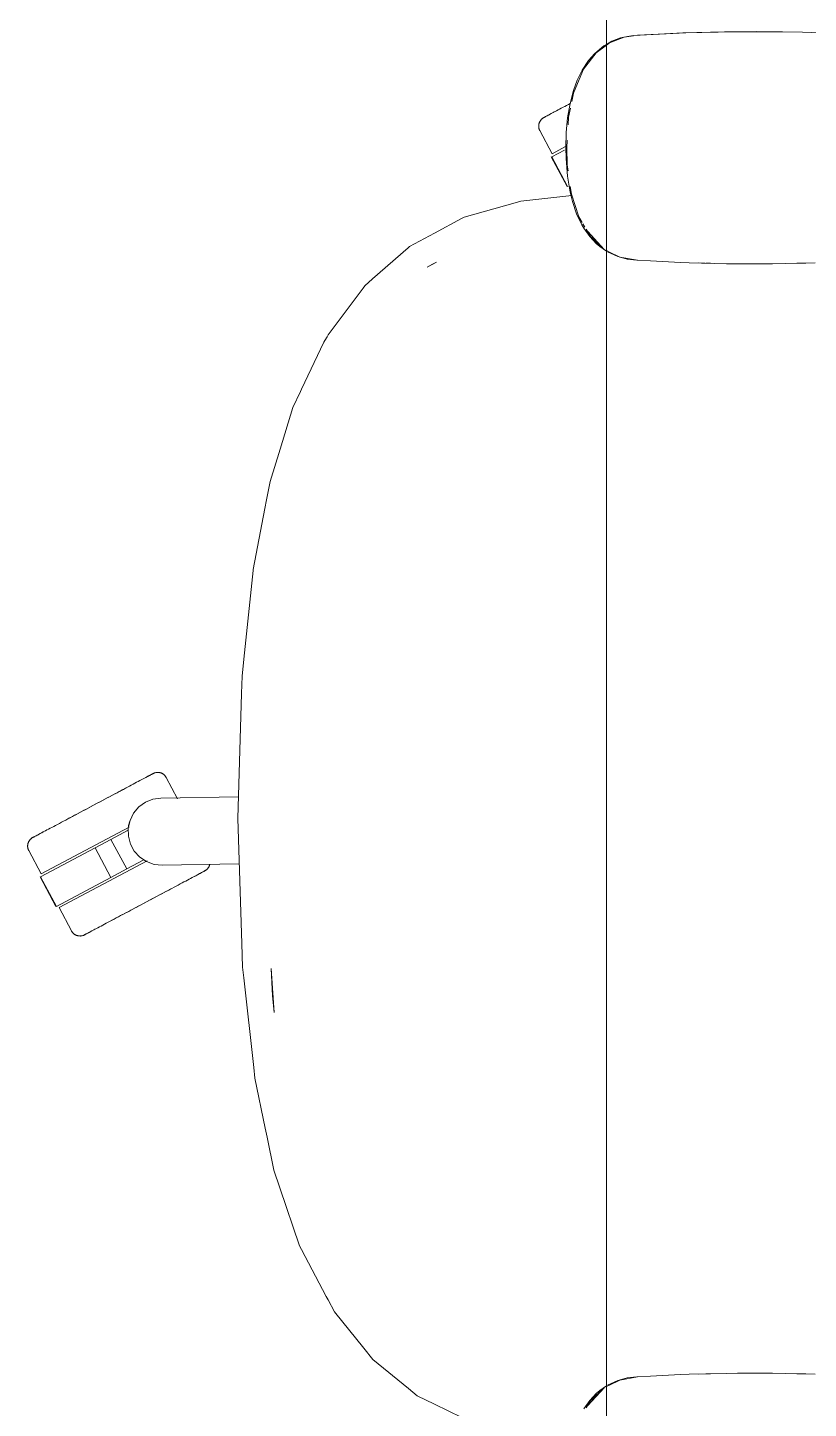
# Model space of a CAD drawing. Header units: millimetres. Extents: x 155920 to 295199, y -4084 to 97293.
# Drawn here: x 160011 to 160337, y 31577 to 32154 of the extents above; entities that cross this region are included whole.
import ezdxf

# ---------------------------------------------------------------- set-up
doc = ezdxf.new("R2010")
doc.units = ezdxf.units.MM
doc.header["$MEASUREMENT"] = 0
doc.layers.add('G-IMPT', color=8, linetype='CONTINUOUS', lineweight=9)
doc.layers.add('I-FURN', color=8, linetype='CONTINUOUS', lineweight=9)

msp = doc.modelspace()

# ---------------------------------------------------------------- linework, layer by layer
at = {"layer": 'G-IMPT'}
for p, q in [((160259.74, 32149.7), (160253.54, 32147.29)), ((160254.57, 32147.96), (160258.21, 32149.35)), ((160259.56, 32149.72), (160258.21, 32149.35)), ((160259.56, 32149.72), (160261.95, 32150.16)), ((160259.74, 32149.7), (160263.58, 32150.28)), ((160263.6, 32150.42), (160261.95, 32150.16)), ((160285.38, 32151.5), (160263.6, 32150.42)), ((160284.18, 32151.46), (160263.6, 32150.42)), ((160263.6, 32150.42), (160265.21, 32150.53)), ((160285.38, 32151.5), (160265.21, 32150.53)), ((160305.57, 32151.97), (160284.18, 32151.46)), ((160295.74, 32151.81), (160284.18, 32151.46)), ((160284.18, 32151.46), (160285.38, 32151.5)), ((160305.57, 32151.97), (160285.38, 32151.5)), ((160295.74, 32151.81), (160314.96, 32152.01)), ((160305.57, 32151.97), (160295.74, 32151.81)), ((160325.76, 32151.92), (160295.74, 32151.81)), ((160303.53, 32151.95), (160301.62, 32151.88)), ((160305.57, 32151.93), (160303.53, 32151.95)), ((160325.76, 32151.92), (160305.57, 32151.97)), ((160325.76, 32151.92), (160314.96, 32152.01)), ((160325.76, 32151.92), (160334.17, 32151.76)), ((160345.93, 32151.37), (160334.17, 32151.76)), ((160251.14, 32146), (160247.4, 32142.92)), ((160252.33, 32146.39), (160247.92, 32143.12)), ((160252.33, 32146.68), (160251.14, 32146)), ((160254.57, 32147.96), (160252.33, 32146.68)), ((160253.54, 32147.29), (160252.33, 32146.39)), ((160242.08, 32135.84), (160244.73, 32139.89)), ((160247.92, 32143.12), (160242.7, 32136.33)), ((160244.73, 32139.89), (160247.4, 32142.92)), ((160238.51, 32127.43), (160240.09, 32131.76)), ((160238.53, 32126.32), (160240.86, 32131.94)), ((160242.08, 32135.84), (160240.09, 32131.76)), ((160242.7, 32136.33), (160240.86, 32131.94)), ((160238.51, 32127.43), (160237.08, 32121.95)), ((160238.53, 32126.32), (160237.82, 32122.85)), ((160236.08, 32116.02), (160237.08, 32121.95)), ((160236.08, 32116.02), (160235.51, 32109.87)), ((160236.49, 32116.35), (160236.3, 32113.15)), ((160237.26, 32120.1), (160236.49, 32116.35)), ((160235.33, 32103.53), (160235.51, 32109.87)), ((160235.42, 32099.02), (160235.33, 32103.53)), ((160235.9, 32106.64), (160235.71, 32103.53)), ((160235.94, 32096.36), (160235.71, 32103.53)), ((160235.42, 32099.02), (160236, 32091.71)), ((160235.94, 32096.36), (160236.28, 32093.93)), ((160237.11, 32084.94), (160236, 32091.71)), ((160237.2, 32087.4), (160237.66, 32084.1)), ((160214.24, 32080.55), (160192.9, 32074.54)), ((160214.24, 32080.55), (160216.5, 32081.18)), ((160237.78, 32083.6), (160216.5, 32081.18)), ((160238.09, 32081.02), (160237.11, 32084.94)), ((160237.66, 32084.1), (160240.69, 32074.71)), ((160238.09, 32081.02), (160239.83, 32075.93)), ((160192.9, 32074.54), (160191.79, 32073.95)), ((160239.83, 32075.93), (160242.04, 32071.29)), ((160240.69, 32074.71), (160242.16, 32072.26)), ((160191.79, 32073.95), (160180.55, 32067.93)), ((160242.04, 32071.29), (160242.84, 32069.92)), ((160242.44, 32071.79), (160243.3, 32070.35)), ((160245.29, 32066.46), (160242.84, 32069.92)), ((160243.77, 32069.56), (160245.66, 32066.41)), ((160244.46, 32068.5), (160245.74, 32067.03)), ((160244.46, 32068.5), (160251.37, 32061.11)), ((160180.55, 32067.93), (160170.11, 32062.35)), ((160248.15, 32063.42), (160245.29, 32066.46)), ((160245.66, 32066.41), (160251.37, 32061.11)), ((160246.29, 32066.39), (160248.95, 32063.34)), ((160248.15, 32063.42), (160249.47, 32062.28)), ((160251.37, 32061.11), (160248.95, 32063.34)), ((160154.66, 32048.75), (160169.45, 32061.76)), ((160169.45, 32061.76), (160170.11, 32062.35)), ((160252.33, 32060.33), (160249.47, 32062.28)), ((160253.6, 32060), (160252.33, 32060.63)), ((160252.69, 32060.08), (160257.02, 32058.1)), ((160253.6, 32060), (160257.86, 32057.9)), ((160260.97, 32057.03), (160257.02, 32058.1)), ((160257.86, 32057.9), (160265.21, 32056.53)), ((160264.98, 32056.53), (160260.97, 32057.03)), ((160177.41, 32053.74), (160181.3, 32055.7)), ((160177.41, 32053.74), (160179.71, 32054.92)), ((160179.71, 32054.92), (160181.3, 32055.7)), ((160270.65, 32056.25), (160264.98, 32056.53)), ((160270.65, 32056.25), (160283.21, 32055.63)), ((160286.75, 32055.51), (160283.21, 32055.63)), ((160302.42, 32055.13), (160286.75, 32055.51)), ((160290.8, 32055.42), (160293.48, 32055.3)), ((160295.7, 32055.3), (160293.85, 32055.3)), ((160302.42, 32055.13), (160306.93, 32055.08)), ((160306.93, 32055.08), (160321.65, 32055.08)), ((160327.12, 32055.16), (160321.65, 32055.08)), ((160327.12, 32055.16), (160339.42, 32055.45)), ((160333.89, 32055.29), (160331.77, 32055.29)), ((160335.55, 32055.37), (160333.89, 32055.29)), ((160150.68, 32044.91), (160151.4, 32045.88)), ((160154.66, 32048.75), (160151.4, 32045.88)), ((160136.11, 32025.41), (160150.68, 32044.91)), ((160134.28, 32022.35), (160125.02, 32002.71)), ((160134.28, 32022.35), (160134.71, 32023.06)), ((160135.65, 32024.64), (160134.71, 32023.06)), ((160136.11, 32025.41), (160135.65, 32024.64)), ((160121.4, 31995.03), (160124.59, 32001.79)), ((160125.02, 32002.71), (160124.59, 32001.79)), ((160121.4, 31995.03), (160116.07, 31977.76)), ((160116.07, 31977.76), (160111.88, 31964.15)), ((160111.88, 31964.15), (160110.42, 31956.55)), ((160109.72, 31952.88), (160110.42, 31956.55)), ((160109.72, 31952.88), (160104.85, 31927.51)), ((160104.76, 31927.04), (160100.94, 31890.05)), ((160104.76, 31927.04), (160104.85, 31927.51)), ((160100.94, 31890.05), (160100.21, 31882.98)), ((160099.98, 31875.73), (160100.21, 31882.98)), ((160098.37, 31823.56), (160099.98, 31875.73)), ((160100.07, 31771.38), (160098.37, 31823.56)), ((160100.07, 31771.38), (160100.4, 31761.44)), ((160100.88, 31757.07), (160100.4, 31761.44)), ((160100.88, 31757.07), (160105.01, 31719.62)), ((160112.28, 31760.9), (160113.52, 31742.62)), ((160112.28, 31760.9), (160112.91, 31749.57)), ((160113.52, 31742.62), (160112.91, 31749.57)), ((160105.49, 31715.2), (160105.01, 31719.62)), ((160109.84, 31694.26), (160105.49, 31715.2)), ((160109.84, 31694.26), (160110.61, 31690.58)), ((160110.61, 31690.58), (160113.48, 31676.76)), ((160115.99, 31669.32), (160113.48, 31676.76)), ((160115.99, 31669.32), (160124.14, 31645.23)), ((160125.02, 31643.57), (160124.14, 31645.23)), ((160135.31, 31624.06), (160125.02, 31643.57)), ((160135.31, 31624.06), (160136.04, 31622.69)), ((160138.75, 31617.56), (160136.04, 31622.69)), ((160138.75, 31617.56), (160150.96, 31602.42)), ((160154.72, 31597.76), (160150.96, 31602.42)), ((160169.67, 31585.59), (160154.72, 31597.76)), ((160260.97, 31590.03), (160257.02, 31588.96)), ((160257.86, 31589.15), (160265.21, 31590.52)), ((160264.98, 31590.52), (160260.97, 31590.03)), ((160270.65, 31590.81), (160264.98, 31590.52)), ((160270.65, 31590.81), (160283.21, 31591.42)), ((160286.75, 31591.55), (160283.21, 31591.42)), ((160302.42, 31591.93), (160286.75, 31591.55)), ((160290.8, 31591.63), (160293.48, 31591.75)), ((160295.7, 31591.75), (160293.85, 31591.75)), ((160302.42, 31591.93), (160306.93, 31591.98)), ((160306.93, 31591.98), (160321.65, 31591.97)), ((160327.12, 31591.9), (160321.65, 31591.97)), ((160327.12, 31591.9), (160339.42, 31591.6)), ((160333.89, 31591.76), (160331.77, 31591.76)), ((160335.55, 31591.68), (160333.89, 31591.76)), ((160169.67, 31585.59), (160173.32, 31582.62)), ((160244.46, 31578.56), (160251.37, 31585.95)), ((160245.66, 31580.64), (160251.37, 31585.95)), ((160248.15, 31583.63), (160249.47, 31584.77)), ((160251.37, 31585.95), (160248.95, 31583.72)), ((160252.33, 31586.72), (160249.47, 31584.77)), ((160253.6, 31587.05), (160252.33, 31586.43)), ((160252.69, 31586.97), (160257.02, 31588.96)), ((160253.6, 31587.05), (160257.86, 31589.15)), ((160173.32, 31582.62), (160180.48, 31579.09)), ((160191.95, 31573.45), (160180.48, 31579.09)), ((160245.29, 31580.59), (160242.84, 31577.13)), ((160243.77, 31577.49), (160245.66, 31580.64)), ((160244.46, 31578.56), (160245.74, 31580.03)), ((160248.15, 31583.63), (160245.29, 31580.59)), ((160246.29, 31580.66), (160248.95, 31583.72))]:
    msp.add_line(p, q, dxfattribs=at)
at = {"layer": 'I-FURN'}
for p, q in [((160252.33, 31029.33), (160252.33, 32629.33)), ((160252.33, 32629.33), (160252.33, 31029.33)), ((160234.15, 32120.39), (160233.42, 32120.01)), ((160234.9, 32120.79), (160234.15, 32120.39)), ((160235.67, 32121.2), (160234.9, 32120.79)), ((160236.47, 32121.63), (160235.67, 32121.2)), ((160237.3, 32122.07), (160236.47, 32121.63)), ((160224.43, 32114.4), (160224.51, 32114.54)), ((160224.51, 32114.54), (160224.59, 32114.68)), ((160224.59, 32114.68), (160224.68, 32114.82)), ((160224.68, 32114.82), (160224.77, 32114.95)), ((160224.77, 32114.95), (160224.87, 32115.08)), ((160224.87, 32115.08), (160224.97, 32115.2)), ((160224.97, 32115.2), (160225.08, 32115.32)), ((160225.08, 32115.32), (160225.19, 32115.44)), ((160225.19, 32115.44), (160225.31, 32115.55)), ((160225.31, 32115.55), (160225.43, 32115.65)), ((160225.43, 32115.65), (160225.55, 32115.75)), ((160225.55, 32115.75), (160225.68, 32115.85)), ((160225.68, 32115.85), (160225.81, 32115.94)), ((160225.81, 32115.94), (160225.95, 32116.03)), ((160225.95, 32116.03), (160226.09, 32116.11)), ((160226.09, 32116.11), (160226.13, 32116.13)), ((160226.18, 32116.15), (160226.13, 32116.13)), ((160226.13, 32116.13), (160226.15, 32116.14)), ((160226.13, 32116.13), (160226.13, 32116.13)), ((160226.15, 32116.14), (160226.21, 32116.17)), ((160226.26, 32116.2), (160226.18, 32116.15)), ((160226.21, 32116.17), (160226.31, 32116.22)), ((160226.38, 32116.26), (160226.26, 32116.2)), ((160226.31, 32116.22), (160226.45, 32116.3)), ((160226.54, 32116.35), (160226.38, 32116.26)), ((160226.45, 32116.3), (160226.63, 32116.39)), ((160226.74, 32116.45), (160226.54, 32116.35)), ((160226.63, 32116.39), (160226.85, 32116.51)), ((160226.98, 32116.58), (160226.74, 32116.45)), ((160226.85, 32116.51), (160227.11, 32116.65)), ((160227.26, 32116.73), (160226.98, 32116.58)), ((160227.11, 32116.65), (160227.41, 32116.81)), ((160227.58, 32116.9), (160227.26, 32116.73)), ((160227.41, 32116.81), (160227.74, 32116.98)), ((160227.94, 32117.09), (160227.58, 32116.9)), ((160227.74, 32116.98), (160228.11, 32117.18)), ((160228.33, 32117.3), (160227.94, 32117.09)), ((160228.11, 32117.18), (160228.52, 32117.4)), ((160228.76, 32117.53), (160228.33, 32117.3)), ((160228.52, 32117.4), (160228.97, 32117.64)), ((160229.23, 32117.77), (160228.76, 32117.53)), ((160228.97, 32117.64), (160229.45, 32117.89)), ((160229.73, 32118.04), (160229.23, 32117.77)), ((160229.45, 32117.89), (160229.97, 32118.17)), ((160230.26, 32118.32), (160229.73, 32118.04)), ((160229.97, 32118.17), (160230.52, 32118.46)), ((160230.83, 32118.63), (160230.26, 32118.32)), ((160230.52, 32118.46), (160231.1, 32118.77)), ((160231.43, 32118.95), (160230.83, 32118.63)), ((160232.07, 32119.28), (160231.43, 32118.95)), ((160232.73, 32119.64), (160232.07, 32119.28)), ((160233.42, 32120.01), (160232.73, 32119.64)), ((160223.99, 32112.69), (160224, 32112.86)), ((160223.99, 32112.53), (160223.99, 32112.69)), ((160224, 32112.37), (160223.99, 32112.53)), ((160224, 32112.86), (160224.02, 32113.02)), ((160224.01, 32112.21), (160224, 32112.37)), ((160224.02, 32112.05), (160224.01, 32112.21)), ((160224.02, 32113.02), (160224.04, 32113.18)), ((160224.05, 32111.89), (160224.02, 32112.05)), ((160224.04, 32113.18), (160224.06, 32113.34)), ((160224.08, 32111.73), (160224.05, 32111.89)), ((160224.06, 32113.34), (160224.1, 32113.49)), ((160224.11, 32111.58), (160224.08, 32111.73)), ((160224.1, 32113.49), (160224.14, 32113.65)), ((160224.16, 32111.42), (160224.11, 32111.58)), ((160224.14, 32113.65), (160224.18, 32113.8)), ((160224.21, 32111.27), (160224.16, 32111.42)), ((160224.18, 32113.8), (160224.24, 32113.96)), ((160224.26, 32111.12), (160224.21, 32111.27)), ((160224.24, 32113.96), (160224.3, 32114.11)), ((160224.32, 32110.97), (160224.26, 32111.12)), ((160224.3, 32114.11), (160224.36, 32114.25)), ((160224.39, 32110.82), (160224.32, 32110.97)), ((160224.36, 32114.25), (160224.43, 32114.4)), ((160224.46, 32110.68), (160224.39, 32110.82)), ((160224.46, 32110.68), (160229.61, 32100.99)), ((160229.61, 32100.99), (160235.24, 32103.98)), ((160229.26, 32099.67), (160235.83, 32087.31)), ((160229.43, 32099.76), (160234.72, 32102.57)), ((160236, 32087.4), (160229.43, 32099.76)), ((160236.1, 32087.45), (160236, 32087.4)), ((160054.69, 31837.87), (160053.92, 31837.46)), ((160055.42, 31838.26), (160054.69, 31837.87)), ((160056.13, 31838.64), (160055.42, 31838.26)), ((160056.81, 31839), (160056.13, 31838.64)), ((160057.45, 31839.34), (160056.81, 31839)), ((160058.07, 31839.67), (160057.45, 31839.34)), ((160058.65, 31839.98), (160058.07, 31839.67)), ((160058.34, 31839.81), (160058.91, 31840.12)), ((160059.21, 31840.27), (160058.65, 31839.98)), ((160058.91, 31840.12), (160059.45, 31840.4)), ((160059.72, 31840.55), (160059.21, 31840.27)), ((160059.45, 31840.4), (160059.95, 31840.67)), ((160060.2, 31840.8), (160059.72, 31840.55)), ((160059.95, 31840.67), (160060.41, 31840.91)), ((160060.65, 31841.04), (160060.2, 31840.8)), ((160060.41, 31840.91), (160060.84, 31841.14)), ((160061.06, 31841.26), (160060.65, 31841.04)), ((160060.84, 31841.14), (160061.24, 31841.35)), ((160061.43, 31841.46), (160061.06, 31841.26)), ((160061.24, 31841.35), (160061.59, 31841.54)), ((160061.77, 31841.63), (160061.43, 31841.46)), ((160061.59, 31841.54), (160061.91, 31841.71)), ((160062.07, 31841.79), (160061.77, 31841.63)), ((160061.91, 31841.71), (160062.19, 31841.86)), ((160062.32, 31841.93), (160062.07, 31841.79)), ((160062.19, 31841.86), (160062.43, 31841.99)), ((160062.54, 31842.05), (160062.32, 31841.93)), ((160062.43, 31841.99), (160062.63, 31842.09)), ((160062.72, 31842.14), (160062.54, 31842.05)), ((160062.63, 31842.09), (160062.79, 31842.18)), ((160062.86, 31842.22), (160062.72, 31842.14)), ((160062.79, 31842.18), (160062.92, 31842.24)), ((160062.96, 31842.27), (160062.86, 31842.22)), ((160062.92, 31842.24), (160063, 31842.29)), ((160063.02, 31842.3), (160062.96, 31842.27)), ((160063, 31842.29), (160063.04, 31842.31)), ((160063.04, 31842.31), (160063.02, 31842.3)), ((160063.04, 31842.31), (160063.19, 31842.39)), ((160063.04, 31842.31), (160063.04, 31842.31)), ((160063.19, 31842.39), (160063.34, 31842.45)), ((160063.34, 31842.45), (160063.48, 31842.51)), ((160063.48, 31842.51), (160063.64, 31842.57)), ((160063.64, 31842.57), (160063.79, 31842.62)), ((160063.79, 31842.62), (160063.94, 31842.66)), ((160063.94, 31842.66), (160064.1, 31842.7)), ((160064.1, 31842.7), (160064.26, 31842.73)), ((160064.26, 31842.73), (160064.42, 31842.75)), ((160064.42, 31842.75), (160064.58, 31842.77)), ((160064.58, 31842.77), (160064.74, 31842.78)), ((160064.74, 31842.78), (160064.9, 31842.78)), ((160064.9, 31842.78), (160065.06, 31842.78)), ((160065.06, 31842.78), (160065.22, 31842.77)), ((160065.22, 31842.77), (160065.38, 31842.76)), ((160065.38, 31842.76), (160065.54, 31842.74)), ((160065.54, 31842.74), (160065.7, 31842.71)), ((160065.7, 31842.71), (160065.86, 31842.68)), ((160065.86, 31842.68), (160066.02, 31842.64)), ((160066.02, 31842.64), (160066.17, 31842.59)), ((160066.17, 31842.59), (160066.32, 31842.54)), ((160066.32, 31842.54), (160066.47, 31842.48)), ((160066.47, 31842.48), (160066.62, 31842.42)), ((160066.62, 31842.42), (160066.77, 31842.35)), ((160066.77, 31842.35), (160066.91, 31842.27)), ((160066.91, 31842.27), (160067.05, 31842.19)), ((160067.05, 31842.19), (160067.18, 31842.1)), ((160067.18, 31842.1), (160067.32, 31842.01)), ((160067.32, 31842.01), (160067.44, 31841.91)), ((160067.44, 31841.91), (160067.57, 31841.81)), ((160067.57, 31841.81), (160067.69, 31841.7)), ((160067.69, 31841.7), (160067.8, 31841.59)), ((160067.8, 31841.59), (160067.91, 31841.47)), ((160067.91, 31841.47), (160068.02, 31841.35)), ((160068.02, 31841.35), (160068.12, 31841.22)), ((160068.12, 31841.22), (160068.22, 31841.09)), ((160068.22, 31841.09), (160068.31, 31840.96)), ((160068.31, 31840.96), (160068.39, 31840.83)), ((160068.39, 31840.83), (160068.47, 31840.69)), ((160068.47, 31840.69), (160068.5, 31840.65)), ((160073.2, 31831.81), (160068.5, 31840.65)), ((160044.15, 31832.26), (160043.17, 31831.74)), ((160043.62, 31831.98), (160044.59, 31832.5)), ((160045.11, 31832.78), (160044.15, 31832.26)), ((160044.59, 31832.5), (160045.56, 31833.01)), ((160046.07, 31833.29), (160045.11, 31832.78)), ((160045.56, 31833.01), (160046.51, 31833.52)), ((160047.02, 31833.79), (160046.07, 31833.29)), ((160046.51, 31833.52), (160047.45, 31834.02)), ((160047.95, 31834.29), (160047.02, 31833.79)), ((160047.45, 31834.02), (160048.37, 31834.51)), ((160048.86, 31834.77), (160047.95, 31834.29)), ((160048.37, 31834.51), (160049.27, 31834.99)), ((160049.76, 31835.25), (160048.86, 31834.77)), ((160049.27, 31834.99), (160050.16, 31835.46)), ((160050.63, 31835.71), (160049.76, 31835.25)), ((160050.16, 31835.46), (160051.03, 31835.92)), ((160051.49, 31836.17), (160050.63, 31835.71)), ((160051.03, 31835.92), (160051.88, 31836.37)), ((160052.32, 31836.61), (160051.49, 31836.17)), ((160053.14, 31837.04), (160052.32, 31836.61)), ((160053.92, 31837.46), (160053.14, 31837.04)), ((160062.97, 31831.56), (160066.31, 31832.02)), ((160066.31, 31832.02), (160098.65, 31832.59)), ((160033.18, 31826.43), (160032.2, 31825.91)), ((160032.65, 31826.15), (160033.63, 31826.68)), ((160034.17, 31826.96), (160033.18, 31826.43)), ((160033.63, 31826.68), (160034.63, 31827.2)), ((160035.17, 31827.49), (160034.17, 31826.96)), ((160034.63, 31827.2), (160035.63, 31827.74)), ((160036.17, 31828.02), (160035.17, 31827.49)), ((160035.63, 31827.74), (160036.63, 31828.27)), ((160037.17, 31828.56), (160036.17, 31828.02)), ((160036.63, 31828.27), (160037.64, 31828.8)), ((160038.18, 31829.09), (160037.17, 31828.56)), ((160037.64, 31828.8), (160038.64, 31829.34)), ((160039.18, 31829.63), (160038.18, 31829.09)), ((160038.64, 31829.34), (160039.65, 31829.87)), ((160040.19, 31830.16), (160039.18, 31829.63)), ((160039.65, 31829.87), (160040.65, 31830.4)), ((160041.19, 31830.69), (160040.19, 31830.16)), ((160040.65, 31830.4), (160041.64, 31830.93)), ((160042.18, 31831.22), (160041.19, 31830.69)), ((160041.64, 31830.93), (160042.64, 31831.46)), ((160043.17, 31831.74), (160042.18, 31831.22)), ((160042.64, 31831.46), (160043.62, 31831.98)), ((160054.9, 31825.78), (160057.09, 31828.34)), ((160057.09, 31828.34), (160059.83, 31830.31)), ((160059.83, 31830.31), (160062.97, 31831.56)), ((160022.31, 31820.66), (160021.54, 31820.24)), ((160023.11, 31821.08), (160022.31, 31820.66)), ((160023.94, 31821.52), (160023.11, 31821.08)), ((160024.79, 31821.97), (160023.94, 31821.52)), ((160025.65, 31822.43), (160024.79, 31821.97)), ((160026.54, 31822.9), (160025.65, 31822.43)), ((160027.45, 31823.39), (160026.54, 31822.9)), ((160026.96, 31823.12), (160027.87, 31823.61)), ((160028.37, 31823.88), (160027.45, 31823.39)), ((160027.87, 31823.61), (160028.8, 31824.1)), ((160029.31, 31824.37), (160028.37, 31823.88)), ((160028.8, 31824.1), (160029.74, 31824.61)), ((160030.26, 31824.88), (160029.31, 31824.37)), ((160029.74, 31824.61), (160030.7, 31825.12)), ((160031.22, 31825.39), (160030.26, 31824.88)), ((160030.7, 31825.12), (160031.67, 31825.63)), ((160032.2, 31825.91), (160031.22, 31825.39)), ((160031.67, 31825.63), (160032.65, 31826.15)), ((160052.63, 31819.48), (160053.38, 31822.77)), ((160053.38, 31822.77), (160054.9, 31825.78)), ((160011.61, 31814.65), (160011.72, 31814.77)), ((160011.72, 31814.77), (160011.83, 31814.89)), ((160011.83, 31814.89), (160011.95, 31815)), ((160011.95, 31815), (160012.07, 31815.11)), ((160012.07, 31815.11), (160012.19, 31815.21)), ((160012.19, 31815.21), (160012.32, 31815.3)), ((160012.32, 31815.3), (160012.46, 31815.4)), ((160012.46, 31815.4), (160012.59, 31815.48)), ((160012.59, 31815.48), (160012.73, 31815.56)), ((160012.73, 31815.56), (160012.77, 31815.58)), ((160012.77, 31815.58), (160012.79, 31815.59)), ((160012.78, 31815.58), (160012.77, 31815.58)), ((160012.82, 31815.61), (160012.78, 31815.58)), ((160012.79, 31815.59), (160012.85, 31815.62)), ((160012.9, 31815.65), (160012.82, 31815.61)), ((160012.85, 31815.62), (160012.95, 31815.68)), ((160013.02, 31815.72), (160012.9, 31815.65)), ((160012.95, 31815.68), (160013.09, 31815.75)), ((160013.18, 31815.8), (160013.02, 31815.72)), ((160013.09, 31815.75), (160013.27, 31815.85)), ((160013.38, 31815.91), (160013.18, 31815.8)), ((160013.27, 31815.85), (160013.49, 31815.96)), ((160013.63, 31816.04), (160013.38, 31815.91)), ((160013.49, 31815.96), (160013.75, 31816.1)), ((160013.9, 31816.19), (160013.63, 31816.04)), ((160013.75, 31816.1), (160014.05, 31816.26)), ((160014.22, 31816.35), (160013.9, 31816.19)), ((160014.05, 31816.26), (160014.38, 31816.44)), ((160014.58, 31816.54), (160014.22, 31816.35)), ((160014.38, 31816.44), (160014.75, 31816.64)), ((160014.97, 31816.75), (160014.58, 31816.54)), ((160014.75, 31816.64), (160015.16, 31816.85)), ((160015.4, 31816.98), (160014.97, 31816.75)), ((160015.16, 31816.85), (160015.61, 31817.09)), ((160015.87, 31817.23), (160015.4, 31816.98)), ((160015.61, 31817.09), (160016.09, 31817.35)), ((160016.37, 31817.49), (160015.87, 31817.23)), ((160016.09, 31817.35), (160016.61, 31817.62)), ((160016.25, 31800.45), (160052.97, 31819.97)), ((160016.9, 31817.78), (160016.37, 31817.49)), ((160016.61, 31817.62), (160017.16, 31817.92)), ((160017.47, 31818.08), (160016.9, 31817.78)), ((160017.16, 31817.92), (160017.75, 31818.23)), ((160018.07, 31818.4), (160017.47, 31818.08)), ((160018.71, 31818.74), (160018.07, 31818.4)), ((160019.37, 31819.09), (160018.71, 31818.74)), ((160020.07, 31819.46), (160019.37, 31819.09)), ((160020.79, 31819.84), (160020.07, 31819.46)), ((160021.54, 31820.24), (160020.79, 31819.84)), ((160038.78, 31811.29), (160045.42, 31814.82)), ((160045.42, 31814.82), (160052.56, 31818.62)), ((160051.99, 31802.46), (160045.42, 31814.82)), ((160052.69, 31816.1), (160052.63, 31819.48)), ((160053.56, 31812.84), (160052.69, 31816.1)), ((160010.63, 31812.15), (160010.64, 31812.31)), ((160010.63, 31811.99), (160010.63, 31812.15)), ((160010.64, 31811.83), (160010.63, 31811.99)), ((160010.64, 31812.31), (160010.66, 31812.47)), ((160010.65, 31811.67), (160010.64, 31811.83)), ((160010.67, 31811.51), (160010.65, 31811.67)), ((160010.66, 31812.47), (160010.68, 31812.63)), ((160010.69, 31811.35), (160010.67, 31811.51)), ((160010.68, 31812.63), (160010.71, 31812.79)), ((160010.72, 31811.19), (160010.69, 31811.35)), ((160010.71, 31812.79), (160010.74, 31812.95)), ((160010.76, 31811.03), (160010.72, 31811.19)), ((160010.74, 31812.95), (160010.78, 31813.1)), ((160010.8, 31810.88), (160010.76, 31811.03)), ((160010.78, 31813.1), (160010.83, 31813.26)), ((160010.85, 31810.72), (160010.8, 31810.88)), ((160010.83, 31813.26), (160010.88, 31813.41)), ((160010.9, 31810.57), (160010.85, 31810.72)), ((160010.88, 31813.41), (160010.94, 31813.56)), ((160010.96, 31810.42), (160010.9, 31810.57)), ((160010.94, 31813.56), (160011, 31813.71)), ((160011.03, 31810.28), (160010.96, 31810.42)), ((160011, 31813.71), (160011.07, 31813.85)), ((160011.1, 31810.13), (160011.03, 31810.28)), ((160011.07, 31813.85), (160011.15, 31814)), ((160011.1, 31810.13), (160016.25, 31800.45)), ((160011.15, 31814), (160011.23, 31814.13)), ((160011.23, 31814.13), (160011.32, 31814.27)), ((160011.32, 31814.27), (160011.41, 31814.4)), ((160011.41, 31814.4), (160011.51, 31814.53)), ((160011.51, 31814.53), (160011.61, 31814.65)), ((160016.07, 31799.21), (160038.78, 31811.29)), ((160045.35, 31798.93), (160038.78, 31811.29)), ((160055.18, 31809.88), (160053.56, 31812.84)), ((160057.46, 31807.4), (160055.18, 31809.88)), ((160023.77, 31786.32), (160060.51, 31805.86)), ((160059.14, 31806.26), (160051.99, 31802.46)), ((160060.27, 31805.53), (160057.46, 31807.4)), ((160063.44, 31804.39), (160060.27, 31805.53)), ((160066.8, 31804.04), (160063.44, 31804.39)), ((160098.99, 31804.6), (160066.8, 31804.04)), ((160086.26, 31803.28), (160086.18, 31803.15)), ((160086.34, 31803.43), (160086.26, 31803.28)), ((160086.41, 31803.57), (160086.34, 31803.43)), ((160086.47, 31803.72), (160086.41, 31803.57)), ((160086.53, 31803.87), (160086.47, 31803.72)), ((160086.58, 31804.02), (160086.53, 31803.87)), ((160086.63, 31804.18), (160086.58, 31804.02)), ((160086.67, 31804.33), (160086.63, 31804.18)), ((160015.9, 31799.12), (160022.47, 31786.76)), ((160022.64, 31786.85), (160016.07, 31799.21)), ((160045.35, 31798.93), (160022.64, 31786.85)), ((160051.99, 31802.46), (160045.35, 31798.93)), ((160075.87, 31797.04), (160076.62, 31797.43)), ((160076.62, 31797.43), (160077.35, 31797.82)), ((160077.35, 31797.82), (160078.04, 31798.19)), ((160078.04, 31798.19), (160078.7, 31798.54)), ((160078.7, 31798.54), (160079.34, 31798.88)), ((160079.34, 31798.88), (160079.94, 31799.2)), ((160080.25, 31799.36), (160079.67, 31799.05)), ((160079.94, 31799.2), (160080.51, 31799.5)), ((160080.8, 31799.66), (160080.25, 31799.36)), ((160080.51, 31799.5), (160081.04, 31799.78)), ((160081.32, 31799.93), (160080.8, 31799.66)), ((160081.04, 31799.78), (160081.54, 31800.05)), ((160081.8, 31800.19), (160081.32, 31799.93)), ((160081.54, 31800.05), (160082.01, 31800.3)), ((160082.25, 31800.42), (160081.8, 31800.19)), ((160082.01, 31800.3), (160082.44, 31800.53)), ((160082.66, 31800.64), (160082.25, 31800.42)), ((160082.44, 31800.53), (160082.83, 31800.74)), ((160083.03, 31800.84), (160082.66, 31800.64)), ((160082.83, 31800.74), (160083.19, 31800.93)), ((160083.36, 31801.02), (160083.03, 31800.84)), ((160083.19, 31800.93), (160083.51, 31801.09)), ((160083.66, 31801.18), (160083.36, 31801.02)), ((160083.51, 31801.09), (160083.79, 31801.24)), ((160083.92, 31801.31), (160083.66, 31801.18)), ((160083.79, 31801.24), (160084.03, 31801.37)), ((160084.14, 31801.43), (160083.92, 31801.31)), ((160084.03, 31801.37), (160084.23, 31801.48)), ((160084.32, 31801.53), (160084.14, 31801.43)), ((160084.23, 31801.48), (160084.39, 31801.56)), ((160084.46, 31801.6), (160084.32, 31801.53)), ((160084.39, 31801.56), (160084.51, 31801.63)), ((160084.56, 31801.65), (160084.46, 31801.6)), ((160084.51, 31801.63), (160084.59, 31801.67)), ((160084.62, 31801.69), (160084.56, 31801.65)), ((160084.59, 31801.67), (160084.63, 31801.69)), ((160084.64, 31801.7), (160084.62, 31801.69)), ((160084.63, 31801.69), (160084.64, 31801.7)), ((160084.68, 31801.72), (160084.64, 31801.7)), ((160084.82, 31801.8), (160084.68, 31801.72)), ((160084.96, 31801.88), (160084.82, 31801.8)), ((160085.09, 31801.97), (160084.96, 31801.88)), ((160085.22, 31802.07), (160085.09, 31801.97)), ((160085.34, 31802.17), (160085.22, 31802.07)), ((160085.46, 31802.28), (160085.34, 31802.17)), ((160085.58, 31802.39), (160085.46, 31802.28)), ((160085.69, 31802.51), (160085.58, 31802.39)), ((160085.8, 31802.63), (160085.69, 31802.51)), ((160085.9, 31802.75), (160085.8, 31802.63)), ((160086, 31802.88), (160085.9, 31802.75)), ((160086.09, 31803.01), (160086, 31802.88)), ((160086.18, 31803.15), (160086.09, 31803.01)), ((160065.74, 31791.65), (160064.76, 31791.13)), ((160065.21, 31791.37), (160066.19, 31791.89)), ((160066.71, 31792.16), (160065.74, 31791.65)), ((160066.19, 31791.89), (160067.15, 31792.4)), ((160067.67, 31792.67), (160066.71, 31792.16)), ((160067.15, 31792.4), (160068.1, 31792.91)), ((160068.61, 31793.18), (160067.67, 31792.67)), ((160068.1, 31792.91), (160069.04, 31793.4)), ((160069.54, 31793.67), (160068.61, 31793.18)), ((160069.04, 31793.4), (160069.96, 31793.89)), ((160070.46, 31794.16), (160069.54, 31793.67)), ((160069.96, 31793.89), (160070.87, 31794.38)), ((160070.87, 31794.38), (160071.76, 31794.85)), ((160071.76, 31794.85), (160072.63, 31795.31)), ((160072.63, 31795.31), (160073.47, 31795.76)), ((160073.47, 31795.76), (160074.3, 31796.2)), ((160074.3, 31796.2), (160075.1, 31796.62)), ((160075.1, 31796.62), (160075.87, 31797.04)), ((160023.77, 31786.32), (160028.92, 31776.63)), ((160054.24, 31785.54), (160055.23, 31786.06)), ((160055.77, 31786.35), (160054.78, 31785.82)), ((160055.23, 31786.06), (160056.22, 31786.59)), ((160056.76, 31786.88), (160055.77, 31786.35)), ((160056.22, 31786.59), (160057.22, 31787.12)), ((160057.76, 31787.41), (160056.76, 31786.88)), ((160057.22, 31787.12), (160058.23, 31787.65)), ((160058.77, 31787.94), (160057.76, 31787.41)), ((160058.23, 31787.65), (160059.23, 31788.19)), ((160059.77, 31788.48), (160058.77, 31787.94)), ((160059.23, 31788.19), (160060.24, 31788.72)), ((160060.78, 31789.01), (160059.77, 31788.48)), ((160060.24, 31788.72), (160061.24, 31789.26)), ((160061.78, 31789.54), (160060.78, 31789.01)), ((160061.24, 31789.26), (160062.24, 31789.79)), ((160062.78, 31790.08), (160061.78, 31789.54)), ((160062.24, 31789.79), (160063.24, 31790.32)), ((160063.78, 31790.6), (160062.78, 31790.08)), ((160063.24, 31790.32), (160064.23, 31790.85)), ((160064.76, 31791.13), (160063.78, 31790.6)), ((160064.23, 31790.85), (160065.21, 31791.37)), ((160043.49, 31779.82), (160044.27, 31780.23)), ((160044.27, 31780.23), (160045.09, 31780.67)), ((160045.09, 31780.67), (160045.92, 31781.11)), ((160046.38, 31781.35), (160045.53, 31780.9)), ((160045.92, 31781.11), (160046.78, 31781.57)), ((160047.25, 31781.82), (160046.38, 31781.35)), ((160046.78, 31781.57), (160047.66, 31782.03)), ((160048.14, 31782.29), (160047.25, 31781.82)), ((160047.66, 31782.03), (160048.55, 31782.51)), ((160049.04, 31782.77), (160048.14, 31782.29)), ((160048.55, 31782.51), (160049.46, 31782.99)), ((160049.96, 31783.26), (160049.04, 31782.77)), ((160049.46, 31782.99), (160050.39, 31783.49)), ((160050.9, 31783.76), (160049.96, 31783.26)), ((160050.39, 31783.49), (160051.34, 31783.99)), ((160051.85, 31784.26), (160050.9, 31783.76)), ((160051.34, 31783.99), (160052.3, 31784.5)), ((160052.82, 31784.78), (160051.85, 31784.26)), ((160052.3, 31784.5), (160053.26, 31785.01)), ((160053.79, 31785.3), (160052.82, 31784.78)), ((160053.26, 31785.01), (160054.24, 31785.54)), ((160054.78, 31785.82), (160053.79, 31785.3)), ((160028.94, 31776.59), (160028.92, 31776.63)), ((160029.02, 31776.45), (160028.94, 31776.59)), ((160029.1, 31776.32), (160029.02, 31776.45)), ((160029.19, 31776.18), (160029.1, 31776.32)), ((160029.29, 31776.06), (160029.19, 31776.18)), ((160029.39, 31775.93), (160029.29, 31776.06)), ((160029.5, 31775.81), (160029.39, 31775.93)), ((160029.61, 31775.69), (160029.5, 31775.81)), ((160029.72, 31775.58), (160029.61, 31775.69)), ((160029.84, 31775.47), (160029.72, 31775.58)), ((160029.97, 31775.37), (160029.84, 31775.47)), ((160030.1, 31775.27), (160029.97, 31775.37)), ((160030.23, 31775.18), (160030.1, 31775.27)), ((160030.36, 31775.09), (160030.23, 31775.18)), ((160030.5, 31775.01), (160030.36, 31775.09)), ((160030.64, 31774.93), (160030.5, 31775.01)), ((160030.79, 31774.86), (160030.64, 31774.93)), ((160030.94, 31774.8), (160030.79, 31774.86)), ((160031.09, 31774.74), (160030.94, 31774.8)), ((160031.24, 31774.69), (160031.09, 31774.74)), ((160031.39, 31774.64), (160031.24, 31774.69)), ((160031.55, 31774.6), (160031.39, 31774.64)), ((160031.71, 31774.57), (160031.55, 31774.6)), ((160031.87, 31774.54), (160031.71, 31774.57)), ((160032.03, 31774.52), (160031.87, 31774.54)), ((160032.19, 31774.5), (160032.03, 31774.52)), ((160032.35, 31774.5), (160032.19, 31774.5)), ((160032.51, 31774.49), (160032.35, 31774.5)), ((160032.67, 31774.5), (160032.51, 31774.49)), ((160032.83, 31774.51), (160032.67, 31774.5)), ((160032.99, 31774.53), (160032.83, 31774.51)), ((160033.15, 31774.55), (160032.99, 31774.53)), ((160033.31, 31774.58), (160033.15, 31774.55)), ((160033.47, 31774.62), (160033.31, 31774.58)), ((160033.62, 31774.66), (160033.47, 31774.62)), ((160033.77, 31774.71), (160033.62, 31774.66)), ((160033.93, 31774.77), (160033.77, 31774.71)), ((160034.08, 31774.83), (160033.93, 31774.77)), ((160034.22, 31774.89), (160034.08, 31774.83)), ((160034.37, 31774.97), (160034.22, 31774.89)), ((160034.41, 31774.99), (160034.37, 31774.97)), ((160034.37, 31774.97), (160034.39, 31774.98)), ((160034.37, 31774.97), (160034.37, 31774.97)), ((160034.39, 31774.98), (160034.45, 31775.01)), ((160034.5, 31775.04), (160034.41, 31774.99)), ((160034.45, 31775.01), (160034.55, 31775.06)), ((160034.62, 31775.1), (160034.5, 31775.04)), ((160034.55, 31775.06), (160034.69, 31775.14)), ((160034.78, 31775.19), (160034.62, 31775.1)), ((160034.69, 31775.14), (160034.87, 31775.23)), ((160034.98, 31775.29), (160034.78, 31775.19)), ((160034.87, 31775.23), (160035.09, 31775.35)), ((160035.22, 31775.42), (160034.98, 31775.29)), ((160035.09, 31775.35), (160035.34, 31775.49)), ((160035.5, 31775.57), (160035.22, 31775.42)), ((160035.34, 31775.49), (160035.64, 31775.64)), ((160035.82, 31775.74), (160035.5, 31775.57)), ((160035.64, 31775.64), (160035.98, 31775.82)), ((160036.17, 31775.93), (160035.82, 31775.74)), ((160035.98, 31775.82), (160036.35, 31776.02)), ((160036.57, 31776.14), (160036.17, 31775.93)), ((160036.35, 31776.02), (160036.76, 31776.24)), ((160037, 31776.37), (160036.57, 31776.14)), ((160036.76, 31776.24), (160037.21, 31776.48)), ((160037.46, 31776.61), (160037, 31776.37)), ((160037.21, 31776.48), (160037.69, 31776.73)), ((160037.96, 31776.88), (160037.46, 31776.61)), ((160037.69, 31776.73), (160038.21, 31777.01)), ((160038.5, 31777.16), (160037.96, 31776.88)), ((160038.21, 31777.01), (160038.76, 31777.3)), ((160039.07, 31777.47), (160038.5, 31777.16)), ((160038.76, 31777.3), (160039.34, 31777.61)), ((160039.34, 31777.61), (160039.96, 31777.94)), ((160039.96, 31777.94), (160040.6, 31778.28)), ((160040.6, 31778.28), (160041.28, 31778.64)), ((160041.28, 31778.64), (160041.99, 31779.02)), ((160041.99, 31779.02), (160042.73, 31779.41)), ((160042.73, 31779.41), (160043.49, 31779.82))]:
    msp.add_line(p, q, dxfattribs=at)
msp.add_arc((160066.36, 31818.03), 13.81, 162.66397, 167.65266, dxfattribs=at)
msp.add_open_spline([(160052.75, 31820.39), (160052.83, 31820.82), (160052.93, 31821.25), (160053.05, 31821.67)], degree=3, dxfattribs=at)

doc.saveas('drawing.dxf')
